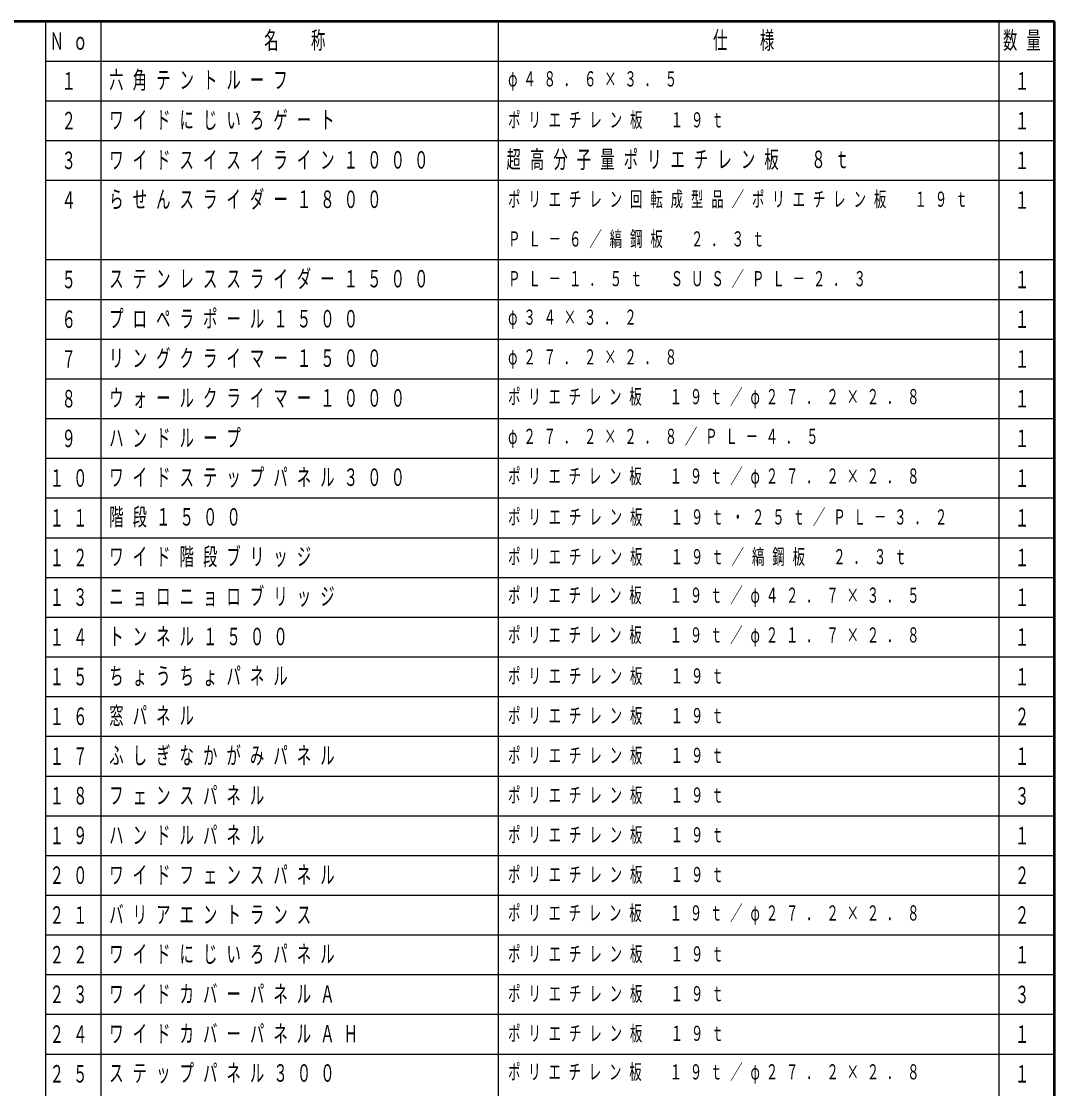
# Model space of a CAD drawing. Units: millimetres on the paper, scale 1:60. Extents: x -385 to 76, y -594 to 267.
# Drawn here: x -130.1 to 0, y 132.6 to 267 of the extents above; entities that cross this region are included whole.
import ezdxf
from ezdxf.enums import TextEntityAlignment as Align

# ---------------------------------------------------------------- set-up
doc = ezdxf.new("R2010")
doc.units = ezdxf.units.MM
doc.layers.add('CLASS1', color=7, linetype='Continuous', lineweight=13)
doc.layers.add('NAKAMURA図枠', color=7, linetype='Continuous', lineweight=13)
doc.styles.add('ＭＳ ゴシック', font='')
doc.styles.get('ＭＳ ゴシック').set_extended_font_data('MS Gothic')

msp = doc.modelspace()

# ---------------------------------------------------------------- linework, layer by layer
at = {"layer": 'CLASS1', "lineweight": 25}
for p, q in [((-127, 267), (0, 267)), ((-127, 77), (-127, 267)), ((-120, 77), (-120, 267)), ((-70, 77), (-70, 267)), ((-7, 77), (-7, 267)), ((0, 77), (0, 267)), ((-127, 262), (0, 262)), ((-127, 257), (0, 257)), ((-127, 252), (0, 252)), ((-127, 247), (0, 247)), ((-127, 237), (0, 237)), ((-127, 232), (0, 232)), ((-127, 227), (0, 227)), ((-127, 222), (0, 222)), ((-127, 217), (0, 217)), ((-127, 212), (0, 212)), ((-127, 207), (0, 207)), ((-127, 202), (0, 202)), ((-127, 197), (0, 197)), ((-127, 192), (0, 192)), ((-127, 187), (0, 187)), ((-127, 182), (0, 182)), ((-127, 177), (0, 177)), ((-127, 172), (0, 172)), ((-127, 167), (0, 167)), ((-127, 162), (0, 162)), ((-127, 157), (0, 157)), ((-127, 152), (0, 152)), ((-127, 147), (0, 147)), ((-127, 142), (0, 142)), ((-127, 137), (0, 137))]:
    msp.add_line(p, q, dxfattribs=at)
at = {"layer": 'NAKAMURA図枠', "lineweight": 50}
for p, q in [((0, 267), (-385, 267)), ((0, 0), (0, 267))]:
    msp.add_line(p, q, dxfattribs=at)

# ---------------------------------------------------------------- texts
at = {"layer": 'CLASS1', "style": 'ＭＳ ゴシック', "width": 0.6}
for s, p in [('１', (-125, 259.5)), ('１', (-5, 259.5)), ('２', (-125, 254.5)), ('１', (-5, 254.5)), ('３', (-125, 249.5)), ('１', (-5, 249.5)), ('４', (-125, 244.5)), ('１', (-5, 244.5)), ('５', (-125, 234.5)), ('１', (-5, 234.5)), ('６', (-125, 229.5)), ('１', (-5, 229.5)), ('７', (-125, 224.5)), ('１', (-5, 224.5)), ('８', (-125, 219.5)), ('１', (-5, 219.5)), ('９', (-125, 214.5)), ('１', (-5, 214.5)), ('１', (-5, 209.5)), ('１', (-5, 204.5)), ('１', (-5, 199.5)), ('１', (-5, 194.5)), ('１', (-5, 189.5)), ('１', (-5, 184.5)), ('２', (-5, 179.5)), ('１', (-5, 174.5)), ('３', (-5, 169.5)), ('１', (-5, 164.5)), ('２', (-5, 159.5)), ('２', (-5, 154.5)), ('１', (-5, 149.5)), ('３', (-5, 144.5)), ('１', (-5, 139.5)), ('１', (-5, 134.5))]:
    msp.add_text(s, height=2.199, dxfattribs=at).set_placement(p, align=Align.MIDDLE_LEFT)
at = {"layer": 'CLASS1', "attachment_point": 4, "style": 'ＭＳ ゴシック'}
for s, insert, char_height in [('\\T1.64;\\W0.6;名\u3000称', (-99.5, 264.5), 2.199), ('\\T1.64;\\W0.6;仕\u3000様', (-43, 264.5), 2.199), ('\\T1.64;\\W0.6;数量', (-6.5, 264.5), 2.199), ('\\T1.64;\\W0.6;Ｎｏ', (-126.5, 264.5), 2.199), ('\\T1.64;\\W0.6;六角テントルーフ', (-119, 259.5), 2.199), ('\\T1.63;\\W0.6;φ４８．６×３．５', (-68.8, 259.5), 1.906), ('\\T1.64;\\W0.6;ワイドにじいろゲート', (-119, 254.5), 2.199), ('\\T1.64;\\W0.6;ポリエチレン板\u3000１９ｔ', (-68.8, 254.5), 1.906), ('\\T1.64;\\W0.6;ワイドスイスイライン１０００', (-119, 249.5), 2.199), ('\\T1.64;\\W0.6;超高分子量ポリエチレン板\u3000８ｔ', (-69, 249.5), 2.199), ('\\T1.64;\\W0.6;らせんスライダー１８００', (-119, 244.5), 2.199), ('\\T1.64;\\W0.6;ポリエチレン回転成型品／ポリエチレン板\u3000１９ｔ', (-68.8, 244.5), 1.906), ('\\T1.64;\\W0.6;ＰＬ－６／縞鋼板\u3000２．３ｔ', (-68.8, 239.5), 1.906), ('\\T1.64;\\W0.6;ステンレススライダー１５００', (-119, 234.5), 2.199), ('\\T1.64;\\W0.6;ＰＬ－１．５ｔ\u3000ＳＵＳ／ＰＬ－２．３', (-68.8, 234.5), 1.906), ('\\T1.64;\\W0.6;プロペラポール１５００', (-119, 229.5), 2.199), ('\\T1.63;\\W0.6;φ３４×３．２', (-68.8, 229.5), 1.906), ('\\T1.64;\\W0.6;リングクライマー１５００', (-119, 224.5), 2.199), ('\\T1.63;\\W0.6;φ２７．２×２．８', (-68.8, 224.5), 1.906), ('\\T1.64;\\W0.6;ウォールクライマー１０００', (-119, 219.5), 2.199), ('\\T1.63;\\W0.6;ポリエチレン板\u3000１９ｔ／φ２７．２×２．８', (-68.8, 219.5), 1.906), ('\\T1.64;\\W0.6;ハンドループ', (-119, 214.5), 2.199), ('\\T1.63;\\W0.6;φ２７．２×２．８／ＰＬ－４．５', (-68.8, 214.5), 1.906), ('\\T1.64;\\W0.6;ワイドステップパネル３００', (-119, 209.5), 2.199), ('\\T1.63;\\W0.6;ポリエチレン板\u3000１９ｔ／φ２７．２×２．８', (-68.8, 209.5), 1.906), ('\\T1.64;\\W0.6;１０', (-126.5, 209.5), 2.199), ('\\T1.64;\\W0.6;１１', (-126.5, 204.5), 2.199), ('\\T1.64;\\W0.6;階段１５００', (-119, 204.5), 2.199), ('\\T1.64;\\W0.6;ポリエチレン板\u3000１９ｔ・２５ｔ／ＰＬ－３．２', (-68.8, 204.5), 1.906), ('\\T1.64;\\W0.6;１２', (-126.5, 199.5), 2.199), ('\\T1.64;\\W0.6;ワイド階段ブリッジ', (-119, 199.5), 2.199), ('\\T1.64;\\W0.6;ポリエチレン板\u3000１９ｔ／縞鋼板\u3000２．３ｔ', (-68.8, 199.5), 1.906), ('\\T1.64;\\W0.6;１３', (-126.5, 194.5), 2.199), ('\\T1.64;\\W0.6;ニョロニョロブリッジ', (-119, 194.5), 2.199), ('\\T1.63;\\W0.6;ポリエチレン板\u3000１９ｔ／φ４２．７×３．５', (-68.8, 194.5), 1.906), ('\\T1.64;\\W0.6;トンネル１５００', (-119, 189.5), 2.199), ('\\T1.63;\\W0.6;ポリエチレン板\u3000１９ｔ／φ２１．７×２．８', (-68.8, 189.5), 1.906), ('\\T1.64;\\W0.6;１４', (-126.5, 189.5), 2.199), ('\\T1.64;\\W0.6;１５', (-126.5, 184.5), 2.199), ('\\T1.64;\\W0.6;ちょうちょパネル', (-119, 184.5), 2.199), ('\\T1.64;\\W0.6;ポリエチレン板\u3000１９ｔ', (-68.8, 184.5), 1.906), ('\\T1.64;\\W0.6;１６', (-126.5, 179.5), 2.199), ('\\T1.64;\\W0.6;窓パネル', (-119, 179.5), 2.199), ('\\T1.64;\\W0.6;ポリエチレン板\u3000１９ｔ', (-68.8, 179.5), 1.906), ('\\T1.64;\\W0.6;ふしぎなかがみパネル', (-119, 174.5), 2.199), ('\\T1.64;\\W0.6;１７', (-126.5, 174.5), 2.199), ('\\T1.64;\\W0.6;ポリエチレン板\u3000１９ｔ', (-68.8, 174.5), 1.906), ('\\T1.64;\\W0.6;１８', (-126.5, 169.5), 2.199), ('\\T1.64;\\W0.6;フェンスパネル', (-119, 169.5), 2.199), ('\\T1.64;\\W0.6;ポリエチレン板\u3000１９ｔ', (-68.8, 169.5), 1.906), ('\\T1.64;\\W0.6;１９', (-126.5, 164.5), 2.199), ('\\T1.64;\\W0.6;ハンドルパネル', (-119, 164.5), 2.199), ('\\T1.64;\\W0.6;ポリエチレン板\u3000１９ｔ', (-68.8, 164.5), 1.906), ('\\T1.64;\\W0.6;２０', (-126.5, 159.5), 2.199), ('\\T1.64;\\W0.6;ワイドフェンスパネル', (-119, 159.5), 2.199), ('\\T1.64;\\W0.6;ポリエチレン板\u3000１９ｔ', (-68.8, 159.5), 1.906), ('\\T1.64;\\W0.6;バリアエントランス', (-119, 154.5), 2.199), ('\\T1.63;\\W0.6;ポリエチレン板\u3000１９ｔ／φ２７．２×２．８', (-68.8, 154.5), 1.906), ('\\T1.64;\\W0.6;２１', (-126.5, 154.5), 2.199), ('\\T1.64;\\W0.6;２２', (-126.5, 149.5), 2.199), ('\\T1.64;\\W0.6;ワイドにじいろパネル', (-119, 149.5), 2.199), ('\\T1.64;\\W0.6;ポリエチレン板\u3000１９ｔ', (-68.8, 149.5), 1.906), ('\\T1.64;\\W0.6;２３', (-126.5, 144.5), 2.199), ('\\T1.64;\\W0.6;ワイドカバーパネルＡ', (-119, 144.5), 2.199), ('\\T1.64;\\W0.6;ポリエチレン板\u3000１９ｔ', (-68.8, 144.5), 1.906), ('\\T1.64;\\W0.6;２４', (-126.5, 139.5), 2.199), ('\\T1.64;\\W0.6;ワイドカバーパネルＡＨ', (-119, 139.5), 2.199), ('\\T1.64;\\W0.6;ポリエチレン板\u3000１９ｔ', (-68.8, 139.5), 1.906), ('\\T1.64;\\W0.6;ステップパネル３００', (-119, 134.5), 2.199), ('\\T1.63;\\W0.6;ポリエチレン板\u3000１９ｔ／φ２７．２×２．８', (-68.8, 134.5), 1.906), ('\\T1.64;\\W0.6;２５', (-126.5, 134.5), 2.199)]:
    msp.add_mtext(s, dxfattribs=dict(at, insert=insert, char_height=char_height))

doc.saveas('drawing.dxf')
